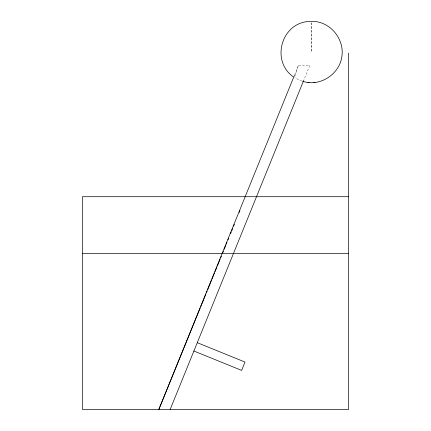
<?xml version="1.0" encoding="UTF-8"?>
<svg xmlns="http://www.w3.org/2000/svg" width="431" height="431" viewBox="0 0 431 431"><rect width="100%" height="100%" fill="white"/><g stroke="black" fill="none" stroke-linecap="round" stroke-linejoin="round"><path stroke-width="0.32" stroke-dasharray="2.15 1.62" d="M311.834 22.875L311.473 52.027L311.117 22.875M294.842 76.018L298.462 65.404L309.803 65.404L303.984 79.735M294.664 74.752L298.462 65.404M302.007 81.066L300.062 80.57L294.809 77.623"/><path stroke-width="0.65" d="M294.411 75.377L158.829 409.45L200.28 307.863M170.17 409.45L303.731 80.36M200.792 306.619L205.878 294.152M206.384 292.908L207.149 291.038M207.656 289.788L211.47 280.441M211.982 279.196L214.525 272.963M215.031 271.713L217.068 266.73M217.574 265.485L220.117 259.252M220.624 258.002L221.389 256.133M222.407 253.643L223.425 251.149M224.185 249.28L225.715 245.541M226.221 244.291L226.986 242.421M227.999 239.932L228.764 238.063M230.542 233.699L231.307 231.83M231.813 230.58L232.578 228.71M233.597 226.221L234.356 224.352M239.189 212.51L239.954 210.64M307.96 82.553L309.129 82.536M348.62 196.714L82.38 196.714L82.38 409.45L348.62 409.45L348.62 53.061M82.38 253.606L348.62 253.606M313.816 82.536L314.986 82.553M302.654 81.233C319.802 87.256 339.601 74.261 341.902 56.413C344.353 40.142 332.161 23.845 315.864 21.598L307.087 21.598C280.721 24.745 271.417 61.261 293.064 76.643M197.269 342.683L245.018 362.067L241.64 370.391L193.891 351.012"/></g></svg>
